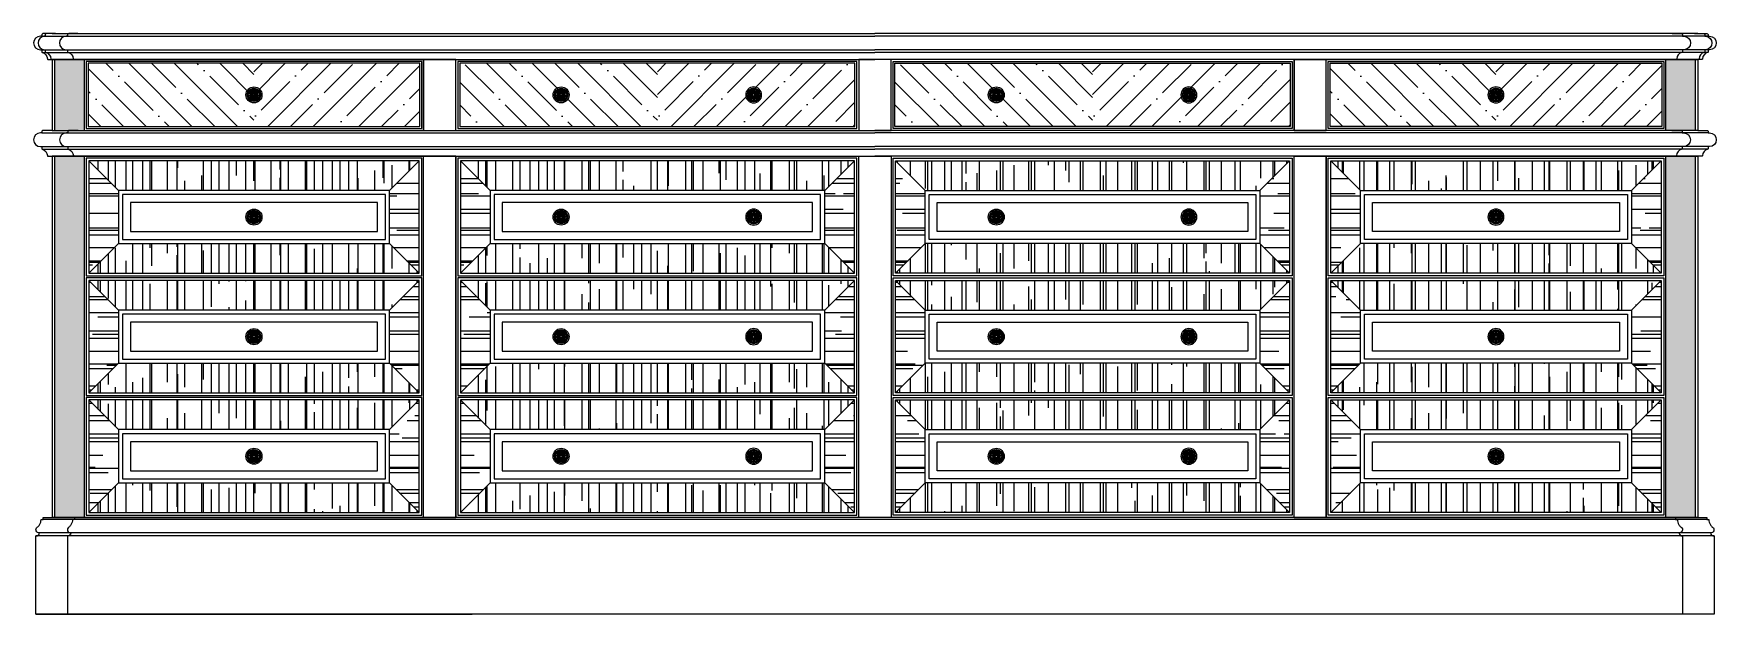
# Model space of a CAD drawing. Header units: inches. Extents: x 274057 to 444617, y 490067 to 635630.
# Drawn here: x 274057 to 276666, y 492532 to 493432 of the extents above; entities that cross this region are included whole.
import ezdxf

# ---------------------------------------------------------------- set-up
doc = ezdxf.new("R2010")
doc.units = ezdxf.units.IN
doc.header["$MEASUREMENT"] = 0
doc.linetypes.add('HIDDEN', pattern=[0.375, 0.25, -0.125])
for name, color, linetype in [('WOOD', 23, 'Continuous'), ('WOOD 01', 34, 'Continuous'), ('WOOD 02', 32, 'Continuous')]:
    doc.layers.add(name, color=color, linetype=linetype)
doc.layers.add('WOOD-HID', color=8, linetype='HIDDEN', lineweight=18)
pattern_1 = [(90, (2962.702, -1136.6864), (-3.125, 1.5625), [0, -3.125])]
pattern_2 = [(90, (2962.702, -1136.6864), (-4.375, 2.1875), [0, -4.375])]
pattern_3 = [(90, (2962.702, -1136.6864), (-5.625, 2.8125), [0, -5.625])]

# ---------------------------------------------------------------- blocks, each defined once
blk = doc.blocks.new('bouton1')
at = {"color": 40, "lineweight": 0}
for radius in [19, 16, 2.5]:
    blk.add_circle((10930.9, -820.2), radius, dxfattribs=at)
for centre, start, end in [((10921.6, -834.3), 64.4037, 115.5963), ((10921.6, -806.1), 244.4037, 295.5963), ((10917.7, -830.7), 46.4037, 97.5963), ((10926.4, -803.9), 226.4037, 277.5963), ((10926.4, -836.4), 82.4037, 133.5963), ((10917.7, -809.6), 262.4037, 313.5963), ((10931.7, -803.3), 208.4037, 259.5963), ((10915.1, -826.1), 28.4037, 79.5963), ((10915.1, -814.2), 280.4037, 331.5963), ((10931.7, -837), 100.4037, 151.5963), ((10936.8, -804.4), 190.4037, 241.5963), ((10914, -821), 10.4037, 61.5963), ((10914, -819.4), 298.4037, 349.5963), ((10936.8, -835.9), 118.4037, 169.5963), ((10941.4, -807), 172.4037, 223.5963), ((10941.4, -833.3), 136.4037, 187.5963), ((10914.6, -815.7), 352.4037, 43.5963), ((10914.6, -824.6), 316.4037, 7.5963), ((10945, -810.9), 154.4037, 205.5963), ((10945, -829.4), 154.4037, 205.5963), ((10916.8, -810.9), 334.4037, 25.5963), ((10916.8, -829.4), 334.4037, 25.5963), ((10947.1, -815.7), 136.4037, 187.5963), ((10947.1, -824.6), 172.4037, 223.5963), ((10920.3, -807), 316.4037, 7.5963), ((10920.3, -833.3), 352.4037, 43.5963), ((10947.7, -821), 118.4037, 169.5963), ((10924.9, -804.4), 298.4037, 349.5963), ((10924.9, -835.9), 10.4037, 61.5963), ((10947.7, -819.4), 190.4037, 241.5963), ((10946.6, -826.1), 100.4037, 151.5963), ((10930.1, -803.3), 280.4037, 331.5963), ((10930.1, -837), 28.4037, 79.5963), ((10946.6, -814.2), 208.4037, 259.5963), ((10944, -830.7), 82.4037, 133.5963), ((10935.3, -803.9), 262.4037, 313.5963), ((10935.3, -836.4), 46.4037, 97.5963), ((10944, -809.6), 226.4037, 277.5963), ((10940.1, -834.3), 64.4037, 115.5963), ((10940.1, -806.1), 244.4037, 295.5963)]:
    blk.add_arc(centre, 15.6, start, end, dxfattribs=at)
blk = doc.blocks.new('DRESSING TABLE F1')
at = {"lineweight": 0, "true_color": 0xa85400}
h = blk.add_hatch(dxfattribs=at)
h.set_pattern_fill('AR-RROOF', color=34, scale=40, angle=90)
h.paths.add_polyline_path([(78584.5, 48919.9), (78072.2, 48919.9), (78118.2, 48873.9), (78538.5, 48873.9)])
h.paths.add_polyline_path([(78538.5, 48791.5), (78118.2, 48791.5), (78072.2, 48745.5), (78584.5, 48745.5)])
h = blk.add_hatch(dxfattribs=at)
h.set_pattern_fill('AR-RROOF', color=34, scale=40)
h.paths.add_polyline_path([(78584.5, 48919.9), (78538.5, 48873.9), (78538.5, 48791.5), (78584.5, 48745.5)])
h.paths.add_polyline_path([(78118.2, 48873.9), (78072.2, 48919.9), (78072.2, 48745.5), (78118.2, 48791.5)])
h = blk.add_hatch(dxfattribs=at)
h.set_pattern_fill('AR-RROOF', color=34, scale=40, angle=90)
h.paths.add_polyline_path([(79259.5, 48919.9), (78648.5, 48919.9), (78694.5, 48873.9), (79213.5, 48873.9)])
h.paths.add_polyline_path([(79213.5, 48791.5), (78694.5, 48791.5), (78648.5, 48745.5), (79259.5, 48745.5)])
h = blk.add_hatch(dxfattribs=at)
h.set_pattern_fill('AR-RROOF', color=34, scale=40)
h.paths.add_polyline_path([(79259.5, 48919.9), (79213.5, 48873.9), (79213.5, 48791.5), (79259.5, 48745.5)])
h.paths.add_polyline_path([(78694.5, 48873.9), (78648.5, 48919.9), (78648.5, 48745.5), (78694.5, 48791.5)])
h = blk.add_hatch(dxfattribs=at)
h.set_pattern_fill('AR-RROOF', color=34, scale=40, angle=90)
h.paths.add_polyline_path([(79934.5, 48919.9), (79323.5, 48919.9), (79369.5, 48873.9), (79888.5, 48873.9)])
h.paths.add_polyline_path([(79888.5, 48791.5), (79369.5, 48791.5), (79323.5, 48745.5), (79934.5, 48745.5)])
h = blk.add_hatch(dxfattribs=at)
h.set_pattern_fill('AR-RROOF', color=34, scale=40)
h.paths.add_polyline_path([(79934.5, 48919.9), (79888.5, 48873.9), (79888.5, 48791.5), (79934.5, 48745.5)])
h.paths.add_polyline_path([(79369.5, 48873.9), (79323.5, 48919.9), (79323.5, 48745.5), (79369.5, 48791.5)])
h = blk.add_hatch(dxfattribs=at)
h.set_pattern_fill('AR-RROOF', color=34, scale=40, angle=90)
h.paths.add_polyline_path([(80510.8, 48919.9), (79998.5, 48919.9), (80044.5, 48873.9), (80464.8, 48873.9)])
h.paths.add_polyline_path([(80464.8, 48791.5), (80044.5, 48791.5), (79998.5, 48745.5), (80510.8, 48745.5)])
h = blk.add_hatch(dxfattribs=at)
h.set_pattern_fill('AR-RROOF', color=34, scale=40)
h.paths.add_polyline_path([(80510.8, 48919.9), (80464.8, 48873.9), (80464.8, 48791.5), (80510.8, 48745.5)])
h.paths.add_polyline_path([(80044.5, 48873.9), (79998.5, 48919.9), (79998.5, 48745.5), (80044.5, 48791.5)])
h = blk.add_hatch(dxfattribs=at)
h.set_pattern_fill('AR-RROOF', color=34, scale=40, angle=90)
h.paths.add_polyline_path([(78584.5, 48734.5), (78072.2, 48734.5), (78118.2, 48688.5), (78538.5, 48688.5)])
h.paths.add_polyline_path([(78538.5, 48606.1), (78118.2, 48606.1), (78072.2, 48560.1), (78584.5, 48560.1)])
h = blk.add_hatch(dxfattribs=at)
h.set_pattern_fill('AR-RROOF', color=34, scale=40)
h.paths.add_polyline_path([(78584.5, 48734.5), (78538.5, 48688.5), (78538.5, 48606.1), (78584.5, 48560.1)])
h.paths.add_polyline_path([(78118.2, 48688.5), (78072.2, 48734.5), (78072.2, 48560.1), (78118.2, 48606.1)])
h = blk.add_hatch(dxfattribs=at)
h.set_pattern_fill('AR-RROOF', color=34, scale=40, angle=90)
h.paths.add_polyline_path([(79259.5, 48734.5), (78648.5, 48734.5), (78694.5, 48688.5), (79213.5, 48688.5)])
h.paths.add_polyline_path([(79213.5, 48606.1), (78694.5, 48606.1), (78648.5, 48560.1), (79259.5, 48560.1)])
h = blk.add_hatch(dxfattribs=at)
h.set_pattern_fill('AR-RROOF', color=34, scale=40)
h.paths.add_polyline_path([(79259.5, 48734.5), (79213.5, 48688.5), (79213.5, 48606.1), (79259.5, 48560.1)])
h.paths.add_polyline_path([(78694.5, 48688.5), (78648.5, 48734.5), (78648.5, 48560.1), (78694.5, 48606.1)])
h = blk.add_hatch(dxfattribs=at)
h.set_pattern_fill('AR-RROOF', color=34, scale=40, angle=90)
h.paths.add_polyline_path([(79934.5, 48734.5), (79323.5, 48734.5), (79369.5, 48688.5), (79888.5, 48688.5)])
h.paths.add_polyline_path([(79888.5, 48606.1), (79369.5, 48606.1), (79323.5, 48560.1), (79934.5, 48560.1)])
h = blk.add_hatch(dxfattribs=at)
h.set_pattern_fill('AR-RROOF', color=34, scale=40)
h.paths.add_polyline_path([(79934.5, 48734.5), (79888.5, 48688.5), (79888.5, 48606.1), (79934.5, 48560.1)])
h.paths.add_polyline_path([(79369.5, 48688.5), (79323.5, 48734.5), (79323.5, 48560.1), (79369.5, 48606.1)])
h = blk.add_hatch(dxfattribs=at)
h.set_pattern_fill('AR-RROOF', color=34, scale=40, angle=90)
h.paths.add_polyline_path([(80510.8, 48734.5), (79998.5, 48734.5), (80044.5, 48688.5), (80464.8, 48688.5)])
h.paths.add_polyline_path([(80464.8, 48606.1), (80044.5, 48606.1), (79998.5, 48560.1), (80510.8, 48560.1)])
h = blk.add_hatch(dxfattribs=at)
h.set_pattern_fill('AR-RROOF', color=34, scale=40)
h.paths.add_polyline_path([(80510.8, 48734.5), (80464.8, 48688.5), (80464.8, 48606.1), (80510.8, 48560.1)])
h.paths.add_polyline_path([(80044.5, 48688.5), (79998.5, 48734.5), (79998.5, 48560.1), (80044.5, 48606.1)])
h = blk.add_hatch(dxfattribs=at)
h.set_pattern_fill('AR-RROOF', color=34, scale=40, angle=90)
h.paths.add_polyline_path([(78584.5, 48549.1), (78072.2, 48549.1), (78118.2, 48503.1), (78538.5, 48503.1)])
h.paths.add_polyline_path([(78538.5, 48420.6), (78118.2, 48420.6), (78072.2, 48374.6), (78584.5, 48374.6)])
h = blk.add_hatch(dxfattribs=at)
h.set_pattern_fill('AR-RROOF', color=34, scale=40)
h.paths.add_polyline_path([(78584.5, 48549.1), (78538.5, 48503.1), (78538.5, 48420.6), (78584.5, 48374.6)])
h.paths.add_polyline_path([(78118.2, 48503.1), (78072.2, 48549.1), (78072.2, 48374.6), (78118.2, 48420.6)])
h = blk.add_hatch(dxfattribs=at)
h.set_pattern_fill('AR-RROOF', color=34, scale=40, angle=90)
h.paths.add_polyline_path([(79259.5, 48549.1), (78648.5, 48549.1), (78694.5, 48503.1), (79213.5, 48503.1)])
h.paths.add_polyline_path([(79213.5, 48420.6), (78694.5, 48420.6), (78648.5, 48374.6), (79259.5, 48374.6)])
h = blk.add_hatch(dxfattribs=at)
h.set_pattern_fill('AR-RROOF', color=34, scale=40)
h.paths.add_polyline_path([(79259.5, 48549.1), (79213.5, 48503.1), (79213.5, 48420.6), (79259.5, 48374.6)])
h.paths.add_polyline_path([(78694.5, 48503.1), (78648.5, 48549.1), (78648.5, 48374.6), (78694.5, 48420.6)])
h = blk.add_hatch(dxfattribs=at)
h.set_pattern_fill('AR-RROOF', color=34, scale=40, angle=90)
h.paths.add_polyline_path([(79934.5, 48549.1), (79323.5, 48549.1), (79369.5, 48503.1), (79888.5, 48503.1)])
h.paths.add_polyline_path([(79888.5, 48420.6), (79369.5, 48420.6), (79323.5, 48374.6), (79934.5, 48374.6)])
h = blk.add_hatch(dxfattribs=at)
h.set_pattern_fill('AR-RROOF', color=34, scale=40)
h.paths.add_polyline_path([(79934.5, 48549.1), (79888.5, 48503.1), (79888.5, 48420.6), (79934.5, 48374.6)])
h.paths.add_polyline_path([(79369.5, 48503.1), (79323.5, 48549.1), (79323.5, 48374.6), (79369.5, 48420.6)])
h = blk.add_hatch(dxfattribs=at)
h.set_pattern_fill('AR-RROOF', color=34, scale=40, angle=90)
h.paths.add_polyline_path([(80510.8, 48549.1), (79998.5, 48549.1), (80044.5, 48503.1), (80464.8, 48503.1)])
h.paths.add_polyline_path([(80464.8, 48420.6), (80044.5, 48420.6), (79998.5, 48374.6), (80510.8, 48374.6)])
h = blk.add_hatch(dxfattribs=at)
h.set_pattern_fill('AR-RROOF', color=34, scale=40)
h.paths.add_polyline_path([(80510.8, 48549.1), (80464.8, 48503.1), (80464.8, 48420.6), (80510.8, 48374.6)])
h.paths.add_polyline_path([(80044.5, 48503.1), (79998.5, 48549.1), (79998.5, 48374.6), (80044.5, 48420.6)])
at = {"layer": 'WOOD 01', "lineweight": 0}
h = blk.add_hatch(dxfattribs=at)
h.set_pattern_fill('ANSI35', color=256, scale=200, angle=90)
h.set_pattern_definition([(135, (-257.146, 0), (-35.35534, -35.35534), []), (135, (-257.146, 35.355), (-35.35534, -35.35534), [62.5, -12.5, 0, -12.5])])
h.paths.add_polyline_path([(78071.2, 49070.9), (78328.3, 49070.9), (78328.3, 48972.9), (78071.2, 48972.9)])
h = blk.add_hatch(dxfattribs=at)
h.set_pattern_fill('ANSI35', color=256, scale=200, angle=180)
h.set_pattern_definition([(225, (1033.41, -1139.686), (35.35534, -35.35534), []), (225, (998.054, -1139.686), (35.35534, -35.35534), [62.5, -12.5, 0, -12.5])])
h.paths.add_polyline_path([(78328.3, 49070.9), (78328.3, 48972.9), (78585.5, 48972.9), (78585.5, 49070.9)])
h = blk.add_hatch(dxfattribs=at)
h.set_pattern_fill('ANSI35', color=256, scale=200, angle=90)
h.set_pattern_definition([(135, (368.5, -2e-10), (-35.35534, -35.35534), []), (135, (368.5, 35.355), (-35.35534, -35.35534), [62.5, -12.5, 0, -12.5])])
h.paths.add_polyline_path([(78647.5, 49070.9), (78954, 49070.9), (78954, 48972.9), (78647.5, 48972.9)])
h = blk.add_hatch(dxfattribs=at)
h.set_pattern_fill('ANSI35', color=256, scale=200, angle=180)
h.set_pattern_definition([(225, (1659.056, -1139.686), (35.35534, -35.35534), []), (225, (1623.7, -1139.686), (35.35534, -35.35534), [62.5, -12.5, 0, -12.5])])
h.paths.add_polyline_path([(78954, 49070.9), (78954, 48972.9), (79260.5, 48972.9), (79260.5, 49070.9)])
h = blk.add_hatch(dxfattribs=at)
h.set_pattern_fill('ANSI35', color=256, scale=200, angle=90)
h.set_pattern_definition([(135, (1043.5, 0), (-35.35534, -35.35534), []), (135, (1043.5, 35.355), (-35.35534, -35.35534), [62.5, -12.5, 0, -12.5])])
h.paths.add_polyline_path([(79322.5, 49070.9), (79629, 49070.9), (79629, 48972.9), (79322.5, 48972.9)])
h = blk.add_hatch(dxfattribs=at)
h.set_pattern_fill('ANSI35', color=256, scale=200, angle=180)
h.set_pattern_definition([(225, (2334.056, -1139.686), (35.35534, -35.35534), []), (225, (2298.7, -1139.686), (35.35534, -35.35534), [62.5, -12.5, 0, -12.5])])
h.paths.add_polyline_path([(79629, 49070.9), (79629, 48972.9), (79935.5, 48972.9), (79935.5, 49070.9)])
h = blk.add_hatch(dxfattribs=at)
h.set_pattern_fill('ANSI35', color=256, scale=200, angle=90)
h.set_pattern_definition([(135, (1669.146, 0), (-35.35534, -35.35534), []), (135, (1669.146, 35.355), (-35.35534, -35.35534), [62.5, -12.5, 0, -12.5])])
h.paths.add_polyline_path([(79997.5, 49070.9), (80254.6, 49070.9), (80254.6, 48972.9), (79997.5, 48972.9)])
h = blk.add_hatch(dxfattribs=at)
h.set_pattern_fill('ANSI35', color=256, scale=200, angle=180)
h.set_pattern_definition([(225, (2959.7, -1139.686), (35.35534, -35.35534), []), (225, (2924.347, -1139.686), (35.35534, -35.35534), [62.5, -12.5, 0, -12.5])])
h.paths.add_polyline_path([(80254.6, 49070.9), (80254.6, 48972.9), (80511.8, 48972.9), (80511.8, 49070.9)])
at = {"layer": 'WOOD-HID', "lineweight": 0}
h = blk.add_hatch(dxfattribs=at)
h.set_pattern_fill('DOTS', color=256, scale=50, angle=90)
h.set_pattern_definition(pattern_1)
h.paths.add_polyline_path([(78019.2, 48926.9), (78025.9, 48926.9), (78025.9, 48366.9), (78019.2, 48366.9)])
h.paths.add_polyline_path([(78025.9, 48966.9), (78019.2, 48966.9), (78019.2, 49076.9), (78025.9, 49076.9)])
h = blk.add_hatch(dxfattribs=at)
h.set_pattern_fill('DOTS', color=256, scale=70, angle=90)
h.set_pattern_definition(pattern_2)
h.paths.add_polyline_path([(78039.1, 48966.9), (78025.9, 48966.9), (78025.9, 49076.9), (78039.1, 49076.9)])
h.paths.add_polyline_path([(78025.9, 48926.9), (78039.1, 48926.9), (78039.1, 48366.9), (78025.9, 48366.9)])
h = blk.add_hatch(dxfattribs=at)
h.set_pattern_fill('DOTS', color=256, scale=90, angle=90)
h.set_pattern_definition(pattern_3)
h.paths.add_polyline_path([(78065.2, 48966.9), (78039.1, 48966.9), (78039.1, 49076.9), (78065.2, 49076.9)])
h.paths.add_polyline_path([(78039.1, 48926.9), (78065.2, 48926.9), (78065.2, 48366.9), (78039.1, 48366.9)])
h = blk.add_hatch(dxfattribs=at)
h.set_pattern_fill('DOTS', color=256, scale=90, angle=90)
h.set_pattern_definition(pattern_3)
h.paths.add_polyline_path([(80517.8, 48966.9), (80543.9, 48966.9), (80543.9, 49076.9), (80517.8, 49076.9)])
h.paths.add_polyline_path([(80543.9, 48926.9), (80517.8, 48926.9), (80517.8, 48366.9), (80543.9, 48366.9)])
h = blk.add_hatch(dxfattribs=at)
h.set_pattern_fill('DOTS', color=256, scale=70, angle=90)
h.set_pattern_definition(pattern_2)
h.paths.add_polyline_path([(80543.9, 48966.9), (80557, 48966.9), (80557, 49076.9), (80543.9, 49076.9)])
h.paths.add_polyline_path([(80557, 48926.9), (80543.9, 48926.9), (80543.9, 48366.9), (80557, 48366.9)])
h = blk.add_hatch(dxfattribs=at)
h.set_pattern_fill('DOTS', color=256, scale=50, angle=90)
h.set_pattern_definition(pattern_1)
h.paths.add_polyline_path([(80563.8, 48926.9), (80557, 48926.9), (80557, 48366.9), (80563.8, 48366.9)])
h.paths.add_polyline_path([(80557, 48966.9), (80563.8, 48966.9), (80563.8, 49076.9), (80557, 49076.9)])
at = {"layer": 'WOOD'}
for p, q in [((78019.2, 49076.9, 0), (78019.2, 48966.9, 0)), ((80563.8, 49076.9, 0), (80563.8, 48966.9, 0)), ((78019.2, 48926.9, 0), (78019.2, 48366.9, 0)), ((78118.2, 48873.9, 0), (78072.2, 48919.9, 0)), ((78538.5, 48873.9, 0), (78584.5, 48919.9, 0)), ((78694.5, 48873.9, 0), (78648.5, 48919.9, 0)), ((79213.5, 48873.9, 0), (79259.5, 48919.9, 0)), ((79369.5, 48873.9, 0), (79323.5, 48919.9, 0)), ((79888.5, 48873.9, 0), (79934.5, 48919.9, 0)), ((80044.5, 48873.9, 0), (79998.5, 48919.9, 0)), ((80464.8, 48873.9, 0), (80510.8, 48919.9, 0)), ((80563.8, 48926.9, 0), (80563.8, 48366.9, 0)), ((78118.2, 48791.5, 0), (78072.2, 48745.5, 0)), ((78538.5, 48791.5, 0), (78584.5, 48745.5, 0)), ((78694.5, 48791.5, 0), (78648.5, 48745.5, 0)), ((79213.5, 48791.5, 0), (79259.5, 48745.5, 0)), ((79369.5, 48791.5, 0), (79323.5, 48745.5, 0)), ((79888.5, 48791.5, 0), (79934.5, 48745.5, 0)), ((80044.5, 48791.5, 0), (79998.5, 48745.5, 0)), ((80464.8, 48791.5, 0), (80510.8, 48745.5, 0)), ((78118.2, 48688.5, 0), (78072.2, 48734.5, 0)), ((78538.5, 48688.5, 0), (78584.5, 48734.5, 0)), ((78694.5, 48688.5, 0), (78648.5, 48734.5, 0)), ((79213.5, 48688.5, 0), (79259.5, 48734.5, 0)), ((79369.5, 48688.5, 0), (79323.5, 48734.5, 0)), ((79888.5, 48688.5, 0), (79934.5, 48734.5, 0)), ((80044.5, 48688.5, 0), (79998.5, 48734.5, 0)), ((80464.8, 48688.5, 0), (80510.8, 48734.5, 0)), ((78118.2, 48606.1, 0), (78072.2, 48560.1, 0)), ((78538.5, 48606.1, 0), (78584.5, 48560.1, 0)), ((78694.5, 48606.1, 0), (78648.5, 48560.1, 0)), ((79213.5, 48606.1, 0), (79259.5, 48560.1, 0)), ((79369.5, 48606.1, 0), (79323.5, 48560.1, 0)), ((79888.5, 48606.1, 0), (79934.5, 48560.1, 0)), ((80044.5, 48606.1, 0), (79998.5, 48560.1, 0)), ((80464.8, 48606.1, 0), (80510.8, 48560.1, 0)), ((78118.2, 48503.1, 0), (78072.2, 48549.1, 0)), ((78538.5, 48503.1, 0), (78584.5, 48549.1, 0)), ((78694.5, 48503.1, 0), (78648.5, 48549.1, 0)), ((79213.5, 48503.1, 0), (79259.5, 48549.1, 0)), ((79369.5, 48503.1, 0), (79323.5, 48549.1, 0)), ((79888.5, 48503.1, 0), (79934.5, 48549.1, 0)), ((80044.5, 48503.1, 0), (79998.5, 48549.1, 0)), ((80464.8, 48503.1, 0), (80510.8, 48549.1, 0)), ((78118.2, 48420.6, 0), (78072.2, 48374.6, 0)), ((78538.5, 48420.6, 0), (78584.5, 48374.6, 0)), ((78694.5, 48420.6, 0), (78648.5, 48374.6, 0)), ((79213.5, 48420.6, 0), (79259.5, 48374.6, 0)), ((79369.5, 48420.6, 0), (79323.5, 48374.6, 0)), ((79888.5, 48420.6, 0), (79934.5, 48374.6, 0)), ((80044.5, 48420.6, 0), (79998.5, 48374.6, 0)), ((80464.8, 48420.6, 0), (80510.8, 48374.6, 0)), ((78641.5, 48366.9, 0), (78015.2, 48366.9, 0)), ((79941.5, 48366.9, 0), (80567.8, 48366.9, 0))]:
    blk.add_line(p, q, dxfattribs=at)
at = {"layer": 'WOOD', "elevation": 0}
for points in [[(78015.2, 49116.9), (78001.1, 49116.9, 0.414214), (77999.1, 49114.9), (77999.1, 49112.9), (77997.1, 49112.9, 1), (77997.1, 49091.9), (77999.1, 49091.9), (77999.1, 49088.8, 0.373903), (77999.9, 49087.8, -0.335901), (78008, 49077.9, 0.451555), (78009, 49076.9), (78015.2, 49076.9)], [(78020.4, 49116.9), (78006.3, 49116.9, 0.414214), (78004.3, 49114.9), (78004.3, 49112.9), (78002.3, 49112.9, 0.839824), (78002.3, 49091.9), (78004.3, 49091.9), (78004.3, 49088.8, 0.373903), (78005.2, 49087.8, -0.335901), (78013.3, 49077.9, 0.451555), (78014.3, 49076.9), (78020.4, 49076.9)], [(78055.2, 49116.9), (78041.1, 49116.9, 0.414214), (78039.1, 49114.9), (78039.1, 49112.9), (78037.1, 49112.9, 1), (78037.1, 49091.9), (78039.1, 49091.9), (78039.1, 49088.8, 0.373903), (78039.9, 49087.8, -0.335901), (78048, 49077.9, 0.451555), (78049, 49076.9), (78055.2, 49076.9)], [(80527.8, 49116.9), (80541.9, 49116.9, -0.414214), (80543.9, 49114.9), (80543.9, 49112.9), (80545.9, 49112.9, -1), (80545.9, 49091.9), (80543.9, 49091.9), (80543.9, 49088.8, -0.373903), (80543, 49087.8, 0.335901), (80534.9, 49077.9, -0.451555), (80533.9, 49076.9), (80527.8, 49076.9)], [(80562.6, 49116.9), (80576.7, 49116.9, -0.414214), (80578.7, 49114.9), (80578.7, 49112.9), (80580.7, 49112.9, -0.839824), (80580.7, 49091.9), (80578.7, 49091.9), (80578.7, 49088.8, -0.373903), (80577.8, 49087.8, 0.335901), (80569.7, 49077.9, -0.451555), (80568.7, 49076.9), (80562.6, 49076.9)], [(80567.8, 49116.9), (80581.9, 49116.9, -0.414214), (80583.9, 49114.9), (80583.9, 49112.9), (80585.9, 49112.9, -1), (80585.9, 49091.9), (80583.9, 49091.9), (80583.9, 49088.8, -0.373903), (80583, 49087.8, 0.335901), (80574.9, 49077.9, -0.451555), (80573.9, 49076.9), (80567.8, 49076.9)], [(78015.2, 48966.9), (78001.1, 48966.9, 0.414214), (77999.1, 48964.9), (77999.1, 48962.9), (77997.1, 48962.9, 1), (77997.1, 48941.9), (77999.1, 48941.9), (77999.1, 48938.8, 0.373903), (77999.9, 48937.8, -0.335901), (78008, 48927.9, 0.451555), (78009, 48926.9), (78015.2, 48926.9)], [(78055.5, 48966.9), (78041.4, 48966.9, 0.414214), (78039.4, 48964.9), (78039.4, 48962.9), (78037.4, 48962.9, 1), (78037.4, 48941.9), (78039.4, 48941.9), (78039.4, 48938.8, 0.373903), (78040.2, 48937.8, -0.335901), (78048.3, 48927.9, 0.451555), (78049.3, 48926.9), (78055.5, 48926.9)], [(80527.5, 48966.9), (80541.6, 48966.9, -0.414214), (80543.6, 48964.9), (80543.6, 48962.9), (80545.6, 48962.9, -1), (80545.6, 48941.9), (80543.6, 48941.9), (80543.6, 48938.8, -0.373903), (80542.7, 48937.8, 0.335901), (80534.6, 48927.9, -0.451555), (80533.6, 48926.9), (80527.5, 48926.9)], [(80567.8, 48966.9), (80581.9, 48966.9, -0.414214), (80583.9, 48964.9), (80583.9, 48962.9), (80585.9, 48962.9, -1), (80585.9, 48941.9), (80583.9, 48941.9), (80583.9, 48938.8, -0.373903), (80583, 48937.8, 0.335901), (80574.9, 48927.9, -0.451555), (80573.9, 48926.9), (80567.8, 48926.9)], [(80567.8, 48366.9), (80581.8, 48366.9), (80581.8, 48363.9), (80584.8, 48363.9, 0.143021), (80587.3, 48355.5, 0.080702), (80590.6, 48351.8, -0.808897), (80587.2, 48343.1, 0.367577), (80592.8, 48338.3), (80592.8, 48216.9), (80567.8, 48216.9), (78015.2, 48216.9), (77990.2, 48216.9), (77990.2, 48338.3, 0.367577), (77995.8, 48343.1, -0.808897), (77992.3, 48351.8, 0.080702), (77995.7, 48355.5, 0.143021), (77998.2, 48363.9), (78001.2, 48363.9), (78001.2, 48366.9), (78015.2, 48366.9)], [(78064, 48366.9), (78050, 48366.9), (78050, 48363.9), (78047, 48363.9, -0.143021), (78044.5, 48355.5, -0.080702), (78041.1, 48351.8, 0.808897), (78044.6, 48343.1, -0.367577), (78039, 48338.3), (78039, 48216.9), (78064, 48216.9)], [(80519, 48366.9), (80533, 48366.9), (80533, 48363.9), (80536, 48363.9, 0.143021), (80538.5, 48355.5, 0.080702), (80541.8, 48351.8, -0.808897), (80538.4, 48343.1, 0.367577), (80544, 48338.3), (80544, 48216.9), (80519, 48216.9)]]:
    blk.add_lwpolyline(points, format="xyb", dxfattribs=at)
for points in [[(78015.2, 49116.9), (79291.5, 49116.9)], [(78015.2, 49116.9), (79291.5, 49116.9)], [(80567.8, 49116.9), (79291.5, 49116.9)], [(80567.8, 49116.9), (79291.5, 49116.9)], [(78015.2, 49076.9), (79291.5, 49076.9)], [(80567.8, 49076.9), (79291.5, 49076.9)], [(78015.2, 48966.9), (79291.5, 48966.9)], [(80567.8, 48966.9), (79291.5, 48966.9)], [(78015.2, 48926.9), (79291.5, 48926.9)], [(80567.8, 48926.9), (79291.5, 48926.9)], [(78001.2, 48366.9), (78012.5, 48366.9)], [(79941.5, 48366.9), (78641.5, 48366.9)]]:
    blk.add_lwpolyline(points, dxfattribs=at)
for points in [[(78641.5, 49076.9), (78015.2, 49076.9), (78015.2, 48966.9), (78641.5, 48966.9)], [(78591.5, 49076.9), (78065.2, 49076.9), (78065.2, 48966.9), (78591.5, 48966.9)], [(78068.2, 48969.9), (78588.5, 48969.9), (78588.5, 49073.9), (78068.2, 49073.9)], [(78591.5, 48966.9), (78641.5, 48966.9), (78641.5, 49076.9), (78591.5, 49076.9)], [(78644.5, 48969.9), (79263.5, 48969.9), (79263.5, 49073.9), (78644.5, 49073.9)], [(79266.5, 48966.9), (79316.5, 48966.9), (79316.5, 49076.9), (79266.5, 49076.9)], [(79938.5, 48969.9), (79319.5, 48969.9), (79319.5, 49073.9), (79938.5, 49073.9)], [(79941.5, 49076.9), (80567.8, 49076.9), (80567.8, 48966.9), (79941.5, 48966.9)], [(79941.5, 48966.9), (79991.5, 48966.9), (79991.5, 49076.9), (79941.5, 49076.9)], [(79991.5, 49076.9), (80517.8, 49076.9), (80517.8, 48966.9), (79991.5, 48966.9)], [(80514.8, 48969.9), (79994.5, 48969.9), (79994.5, 49073.9), (80514.8, 49073.9)], [(78641.5, 48926.9), (78015.2, 48926.9), (78015.2, 48366.9), (78641.5, 48366.9)], [(78591.5, 48926.9), (78065.2, 48926.9), (78065.2, 48366.9), (78591.5, 48366.9)], [(78068.2, 48741.5), (78588.5, 48741.5), (78588.5, 48923.9), (78068.2, 48923.9)], [(78591.5, 48926.9), (78641.5, 48926.9), (78641.5, 48366.9), (78591.5, 48366.9)], [(78644.5, 48741.5), (79263.5, 48741.5), (79263.5, 48923.9), (78644.5, 48923.9)], [(79266.5, 48926.9), (79316.5, 48926.9), (79316.5, 48366.9), (79266.5, 48366.9)], [(79938.5, 48741.5), (79319.5, 48741.5), (79319.5, 48923.9), (79938.5, 48923.9)], [(79941.5, 48926.9), (80567.8, 48926.9), (80567.8, 48366.9), (79941.5, 48366.9)], [(79941.5, 48926.9), (79991.5, 48926.9), (79991.5, 48366.9), (79941.5, 48366.9)], [(79991.5, 48926.9), (80517.8, 48926.9), (80517.8, 48366.9), (79991.5, 48366.9)], [(80514.8, 48741.5), (79994.5, 48741.5), (79994.5, 48923.9), (80514.8, 48923.9)], [(78118.2, 48791.5), (78538.5, 48791.5), (78538.5, 48873.9), (78118.2, 48873.9)], [(78694.5, 48791.5), (79213.5, 48791.5), (79213.5, 48873.9), (78694.5, 48873.9)], [(79888.5, 48791.5), (79369.5, 48791.5), (79369.5, 48873.9), (79888.5, 48873.9)], [(80464.8, 48791.5), (80044.5, 48791.5), (80044.5, 48873.9), (80464.8, 48873.9)], [(78068.2, 48556.1), (78588.5, 48556.1), (78588.5, 48738.5), (78068.2, 48738.5)], [(78644.5, 48556.1), (79263.5, 48556.1), (79263.5, 48738.5), (78644.5, 48738.5)], [(79938.5, 48556.1), (79319.5, 48556.1), (79319.5, 48738.5), (79938.5, 48738.5)], [(80514.8, 48556.1), (79994.5, 48556.1), (79994.5, 48738.5), (80514.8, 48738.5)], [(78118.2, 48606.1), (78538.5, 48606.1), (78538.5, 48688.5), (78118.2, 48688.5)], [(78694.5, 48606.1), (79213.5, 48606.1), (79213.5, 48688.5), (78694.5, 48688.5)], [(79888.5, 48606.1), (79369.5, 48606.1), (79369.5, 48688.5), (79888.5, 48688.5)], [(80464.8, 48606.1), (80044.5, 48606.1), (80044.5, 48688.5), (80464.8, 48688.5)], [(78068.2, 48370.6), (78588.5, 48370.6), (78588.5, 48553.1), (78068.2, 48553.1)], [(78644.5, 48370.6), (79263.5, 48370.6), (79263.5, 48553.1), (78644.5, 48553.1)], [(79938.5, 48370.6), (79319.5, 48370.6), (79319.5, 48553.1), (79938.5, 48553.1)], [(80514.8, 48370.6), (79994.5, 48370.6), (79994.5, 48553.1), (80514.8, 48553.1)], [(78118.2, 48420.6), (78538.5, 48420.6), (78538.5, 48503.1), (78118.2, 48503.1)], [(78694.5, 48420.6), (79213.5, 48420.6), (79213.5, 48503.1), (78694.5, 48503.1)], [(79888.5, 48420.6), (79369.5, 48420.6), (79369.5, 48503.1), (79888.5, 48503.1)], [(80464.8, 48420.6), (80044.5, 48420.6), (80044.5, 48503.1), (80464.8, 48503.1)]]:
    blk.add_lwpolyline(points, close=True, dxfattribs=at)
at = {"layer": 'WOOD 02', "color": 8, "lineweight": 0, "ltscale": 100}
for p, q in [((80581.8, 48363.9, 0), (78001.2, 48363.9, 0)), ((80592.8, 48338.3, 0), (77990.2, 48338.3, 0)), ((80587.2, 48343, 0), (77995.8, 48343, 0))]:
    blk.add_line(p, q, dxfattribs=at)
at = {"layer": 'WOOD 02', "color": 8, "lineweight": 0, "ltscale": 100, "elevation": 0}
for points in [[(77999.1, 49112.9), (79291.5, 49112.9)], [(77999.1, 49091.9), (79291.5, 49091.9)], [(80583.9, 49112.9), (79291.5, 49112.9)], [(80583.9, 49091.9), (79291.5, 49091.9)], [(77999.9, 49087.8), (79291.5, 49087.8)], [(80583, 49087.8), (79291.5, 49087.8)], [(77999.1, 48962.9), (79291.5, 48962.9)], [(80583.9, 48962.9), (79291.5, 48962.9)], [(77999.1, 48941.9), (79291.5, 48941.9)], [(77999.9, 48937.8), (79291.5, 48937.8)], [(80583.9, 48941.9), (79291.5, 48941.9)], [(80583, 48937.8), (79291.5, 48937.8)], [(77990.2, 48216.9), (78666.5, 48216.9)]]:
    blk.add_lwpolyline(points, dxfattribs=at)
for points in [[(78071.2, 48972.9), (78585.5, 48972.9), (78585.5, 49070.9), (78071.2, 49070.9)], [(78647.5, 48972.9), (79260.5, 48972.9), (79260.5, 49070.9), (78647.5, 49070.9)], [(79935.5, 48972.9), (79322.5, 48972.9), (79322.5, 49070.9), (79935.5, 49070.9)], [(80511.8, 48972.9), (79997.5, 48972.9), (79997.5, 49070.9), (80511.8, 49070.9)], [(78072.2, 48745.5), (78584.5, 48745.5), (78584.5, 48919.9), (78072.2, 48919.9)], [(78648.5, 48745.5), (79259.5, 48745.5), (79259.5, 48919.9), (78648.5, 48919.9)], [(79934.5, 48745.5), (79323.5, 48745.5), (79323.5, 48919.9), (79934.5, 48919.9)], [(80510.8, 48745.5), (79998.5, 48745.5), (79998.5, 48919.9), (80510.8, 48919.9)], [(78124.4, 48797.7), (78532.2, 48797.7), (78532.2, 48867.6), (78124.4, 48867.6)], [(78700.7, 48797.7), (79207.2, 48797.7), (79207.2, 48867.6), (78700.7, 48867.6)], [(79882.2, 48797.7), (79375.7, 48797.7), (79375.7, 48867.6), (79882.2, 48867.6)], [(80458.5, 48797.7), (80050.7, 48797.7), (80050.7, 48867.6), (80458.5, 48867.6)], [(78136.9, 48810.2), (78519.7, 48810.2), (78519.7, 48855.1), (78136.9, 48855.1)], [(78713.2, 48810.2), (79194.7, 48810.2), (79194.7, 48855.1), (78713.2, 48855.1)], [(79869.7, 48810.2), (79388.2, 48810.2), (79388.2, 48855.1), (79869.7, 48855.1)], [(80446, 48810.2), (80063.2, 48810.2), (80063.2, 48855.1), (80446, 48855.1)], [(78072.2, 48560.1), (78584.5, 48560.1), (78584.5, 48734.5), (78072.2, 48734.5)], [(78648.5, 48560.1), (79259.5, 48560.1), (79259.5, 48734.5), (78648.5, 48734.5)], [(79934.5, 48560.1), (79323.5, 48560.1), (79323.5, 48734.5), (79934.5, 48734.5)], [(80510.8, 48560.1), (79998.5, 48560.1), (79998.5, 48734.5), (80510.8, 48734.5)], [(78124.4, 48612.3), (78532.2, 48612.3), (78532.2, 48682.2), (78124.4, 48682.2)], [(78700.7, 48612.3), (79207.2, 48612.3), (79207.2, 48682.2), (78700.7, 48682.2)], [(79882.2, 48612.3), (79375.7, 48612.3), (79375.7, 48682.2), (79882.2, 48682.2)], [(80458.5, 48612.3), (80050.7, 48612.3), (80050.7, 48682.2), (80458.5, 48682.2)], [(78136.9, 48624.8), (78519.7, 48624.8), (78519.7, 48669.7), (78136.9, 48669.7)], [(78713.2, 48624.8), (79194.7, 48624.8), (79194.7, 48669.7), (78713.2, 48669.7)], [(79869.7, 48624.8), (79388.2, 48624.8), (79388.2, 48669.7), (79869.7, 48669.7)], [(80446, 48624.8), (80063.2, 48624.8), (80063.2, 48669.7), (80446, 48669.7)], [(78072.2, 48374.6), (78584.5, 48374.6), (78584.5, 48549.1), (78072.2, 48549.1)], [(78648.5, 48374.6), (79259.5, 48374.6), (79259.5, 48549.1), (78648.5, 48549.1)], [(79934.5, 48374.6), (79323.5, 48374.6), (79323.5, 48549.1), (79934.5, 48549.1)], [(80510.8, 48374.6), (79998.5, 48374.6), (79998.5, 48549.1), (80510.8, 48549.1)], [(78124.4, 48426.9), (78532.2, 48426.9), (78532.2, 48496.8), (78124.4, 48496.8)], [(78700.7, 48426.9), (79207.2, 48426.9), (79207.2, 48496.8), (78700.7, 48496.8)], [(79882.2, 48426.9), (79375.7, 48426.9), (79375.7, 48496.8), (79882.2, 48496.8)], [(80458.5, 48426.9), (80050.7, 48426.9), (80050.7, 48496.8), (80458.5, 48496.8)], [(78136.9, 48439.4), (78519.7, 48439.4), (78519.7, 48484.3), (78136.9, 48484.3)], [(78713.2, 48439.4), (79194.7, 48439.4), (79194.7, 48484.3), (78713.2, 48484.3)], [(79869.7, 48439.4), (79388.2, 48439.4), (79388.2, 48484.3), (79869.7, 48484.3)], [(80446, 48439.4), (80063.2, 48439.4), (80063.2, 48484.3), (80446, 48484.3)]]:
    blk.add_lwpolyline(points, close=True, dxfattribs=at)
at = {"yscale": 0.6528784495203582, "zscale": 0.6528784495203582}
for p, xscale in [((71191.8, 49557.4, 0), 0.6528784495203582), ((71668.1, 49557.4, 0), 0.6528784495203582), ((86239.9, 49557.4, 0), -0.6528784495203582), ((72343.1, 49557.4, 0), 0.6528784495203582), ((86914.9, 49557.4, 0), -0.6528784495203582), ((87391.2, 49557.4, 0), -0.6528784495203582), ((71191.8, 49368.1, 0), 0.6528784495203582), ((71668.1, 49368.1, 0), 0.6528784495203582), ((86239.9, 49368.1, 0), -0.6528784495203582), ((72343.1, 49368.1, 0), 0.6528784495203582), ((86914.9, 49368.1, 0), -0.6528784495203582), ((87391.2, 49368.1, 0), -0.6528784495203582), ((71191.8, 49182.7, 0), 0.6528784495203582), ((71668.1, 49182.7, 0), 0.6528784495203582), ((86239.9, 49182.7, 0), -0.6528784495203582), ((72343.1, 49182.7, 0), 0.6528784495203582), ((86914.9, 49182.7, 0), -0.6528784495203582), ((87391.2, 49182.7, 0), -0.6528784495203582), ((71191.8, 48997.3, 0), 0.6528784495203582), ((71668.1, 48997.3, 0), 0.6528784495203582), ((86239.9, 48997.3, 0), -0.6528784495203582), ((72343.1, 48997.3, 0), 0.6528784495203582), ((86914.9, 48997.3, 0), -0.6528784495203582), ((87391.2, 48997.3, 0), -0.6528784495203582)]:
    blk.add_blockref('bouton1', p, dxfattribs=dict(at, xscale=xscale))

msp = doc.modelspace()

# ---------------------------------------------------------------- block references
at = {"color": 4}
msp.add_blockref('DRESSING TABLE F1', (196070, 444315.2, 0), dxfattribs=at)

doc.saveas('drawing.dxf')
